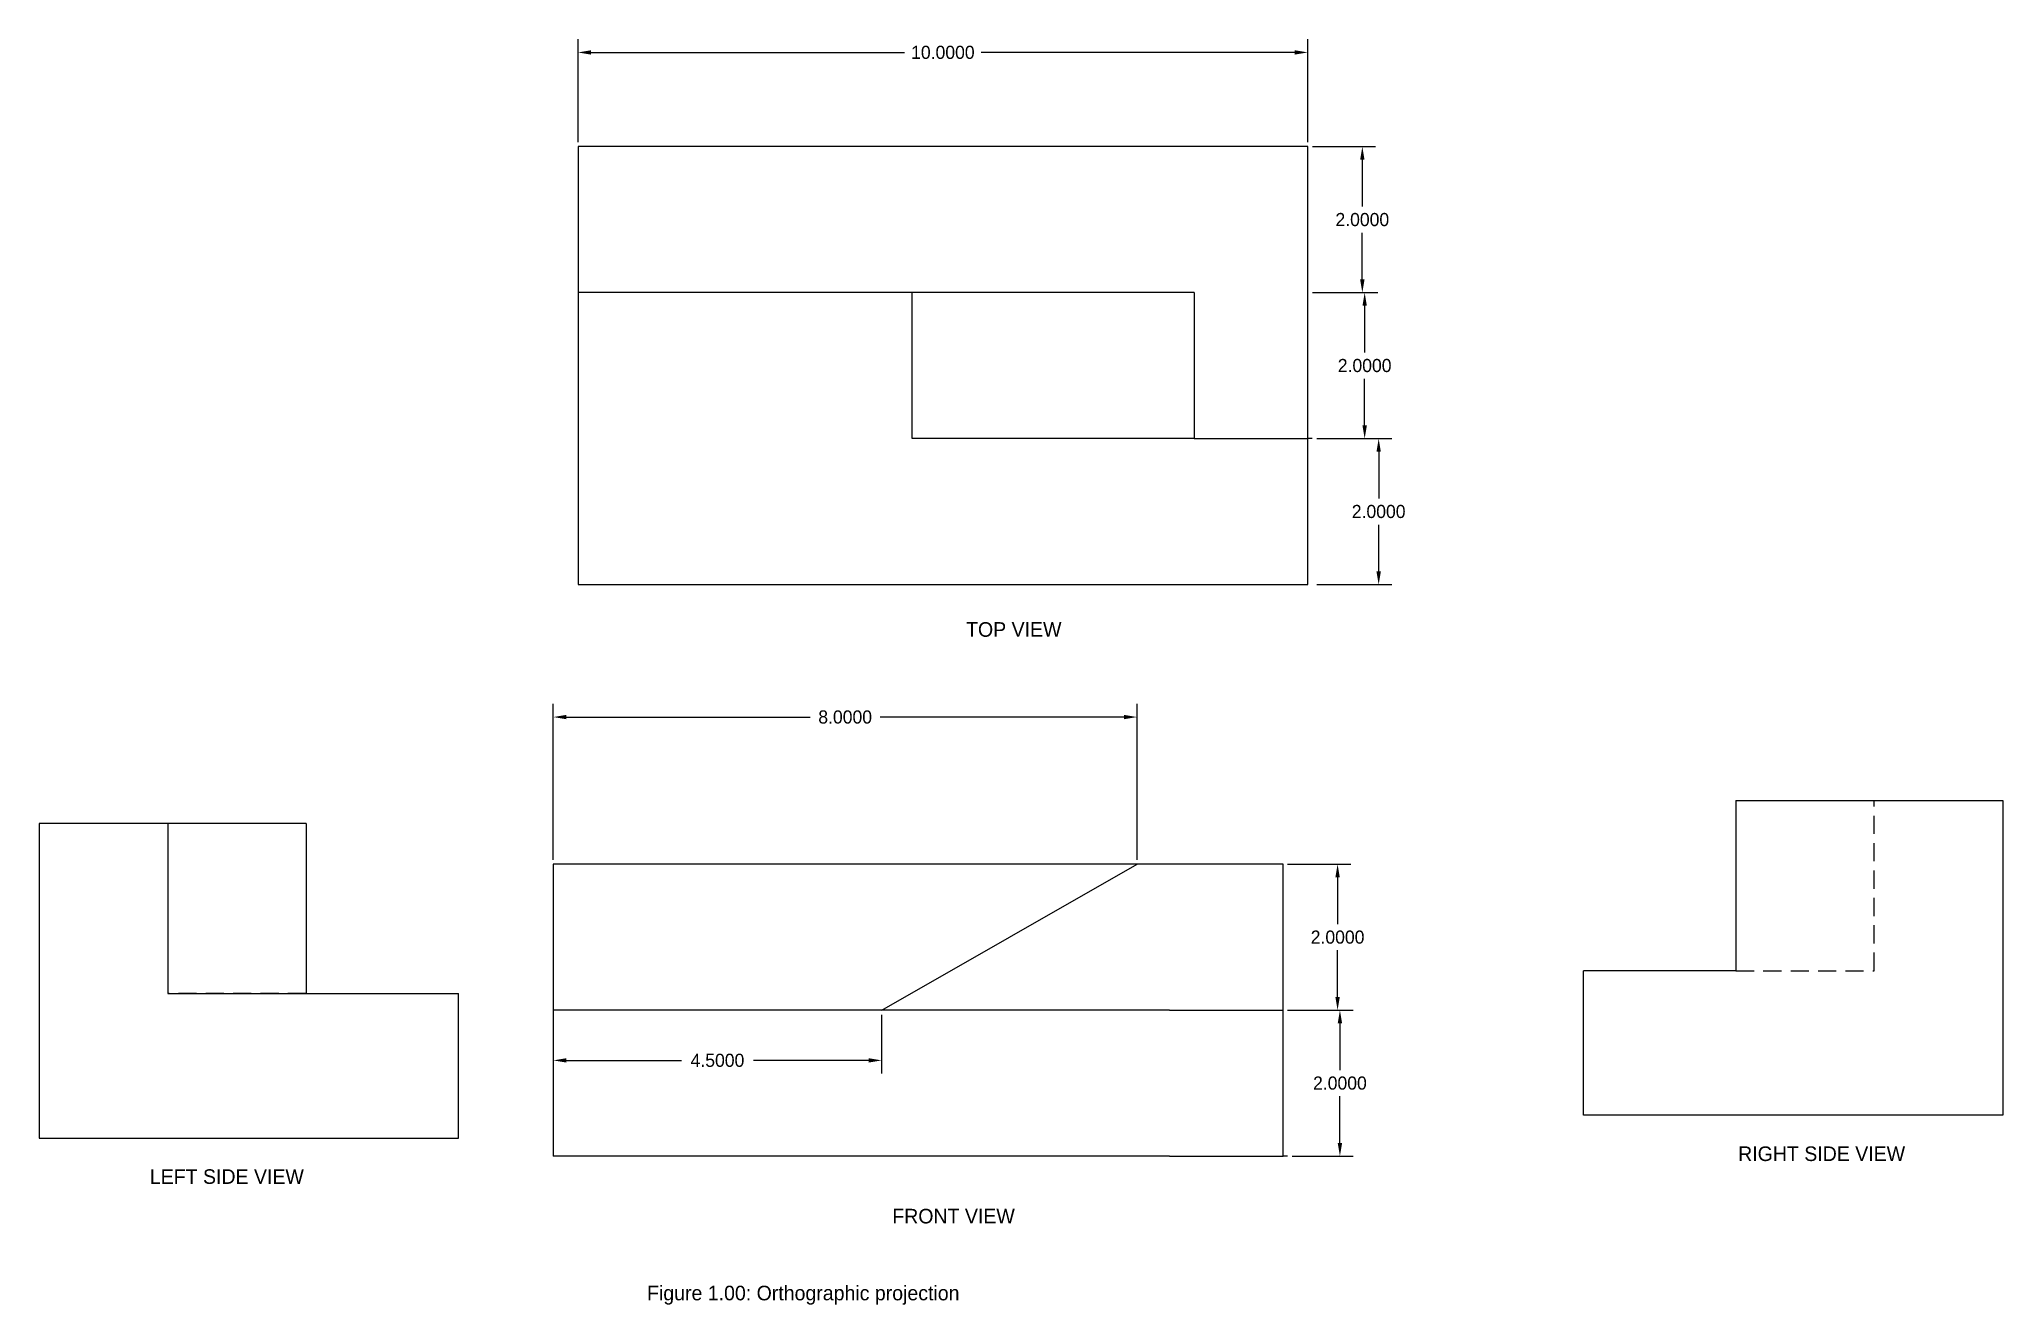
# Model space of a CAD drawing. Header units: inches. Extents: x 31 to 57.9, y 16.2 to 33.5.
import ezdxf

# ---------------------------------------------------------------- set-up
doc = ezdxf.new("R2010")
doc.units = ezdxf.units.IN
doc.header["$MEASUREMENT"] = 0
doc.linetypes.add('HIDDEN', pattern=[0.375, 0.25, -0.125])
doc.dimstyles.get("Standard").update_dxf_attribs({"dimtxt": 0.18, "dimasz": 0.18, "dimexe": 0.18, "dimexo": 0.0625, "dimgap": 0.09, "dimtad": 0, "dimtih": 1, "dimtoh": 1, "dimdec": 4, "dimzin": 0, "dimdsep": 46, "dimtxsty": 'Standard', "dimcen": 0.09, "dimadec": 0, "dimazin": 0, "dimtfac": 1, "dimtdec": 4, "dimtofl": 0, "dimtmove": 0, "dimatfit": 3, "dimfxl": 1, "dimtolj": 1, "dimtzin": 0, "dimarcsym": 0})

# ---------------------------------------------------------------- blocks, each defined once
blk = doc.blocks.new('*D8')
at = {"color": 0, "linetype": 'Continuous', "lineweight": -2}
for p, q in [((38.349, 32.133), (38.349, 33.542)), ((48.349, 32.133), (48.349, 33.542)), ((38.529, 33.362), (42.824, 33.362)), ((48.169, 33.362), (43.874, 33.362))]:
    blk.add_line(p, q, dxfattribs=at)
at = {"color": 0, "linetype": 'Continuous'}
for points in [[(38.529, 33.392), (38.529, 33.332), (38.349, 33.362)], [(48.169, 33.392), (48.169, 33.332), (48.349, 33.362)]]:
    blk.add_solid(points, dxfattribs=at)
at = {"layer": 'Defpoints', "color": 0, "linetype": 'Continuous'}
for p in [(38.349, 33.362), (38.349, 32.071), (48.349, 32.071)]:
    blk.add_point(p, dxfattribs=at)
at = {"color": 0, "linetype": 'Continuous', "insert": (43.349, 33.362), "char_height": 0.18, "attachment_point": 5}
blk.add_mtext('\\A1;10.0000', dxfattribs=at)
blk = doc.blocks.new('*D1')
at = {"color": 0, "linetype": 'Continuous', "lineweight": -2}
for p, q in [((48.412, 32.071), (49.277, 32.071)), ((49.097, 31.891), (49.097, 31.251)), ((49.097, 30.251), (49.097, 30.891)), ((48.412, 30.071), (49.277, 30.071))]:
    blk.add_line(p, q, dxfattribs=at)
at = {"color": 0, "linetype": 'Continuous'}
for points in [[(49.067, 31.891), (49.127, 31.891), (49.097, 32.071)], [(49.067, 30.251), (49.127, 30.251), (49.097, 30.071)]]:
    blk.add_solid(points, dxfattribs=at)
at = {"layer": 'Defpoints', "color": 0, "linetype": 'Continuous'}
for p in [(48.349, 32.071), (48.349, 30.071), (49.097, 30.071)]:
    blk.add_point(p, dxfattribs=at)
at = {"color": 0, "linetype": 'Continuous', "insert": (49.097, 31.071), "char_height": 0.18, "attachment_point": 5}
blk.add_mtext('\\A1;2.0000', dxfattribs=at)
blk = doc.blocks.new('*D2')
at = {"color": 0, "linetype": 'Continuous', "lineweight": -2}
for p, q in [((48.474, 30.071), (49.309, 30.071)), ((49.129, 29.891), (49.129, 29.251)), ((49.129, 28.251), (49.129, 28.891)), ((48.474, 28.071), (49.309, 28.071))]:
    blk.add_line(p, q, dxfattribs=at)
at = {"color": 0, "linetype": 'Continuous'}
for points in [[(49.099, 29.891), (49.159, 29.891), (49.129, 30.071)], [(49.099, 28.251), (49.159, 28.251), (49.129, 28.071)]]:
    blk.add_solid(points, dxfattribs=at)
at = {"layer": 'Defpoints', "color": 0, "linetype": 'Continuous'}
for p in [(48.412, 30.071), (48.412, 28.071), (49.129, 28.071)]:
    blk.add_point(p, dxfattribs=at)
at = {"color": 0, "linetype": 'Continuous', "insert": (49.129, 29.071), "char_height": 0.18, "attachment_point": 5}
blk.add_mtext('\\A1;2.0000', dxfattribs=at)
blk = doc.blocks.new('*D3')
at = {"color": 0, "linetype": 'Continuous', "lineweight": -2}
for p, q in [((48.474, 28.071), (49.501, 28.071)), ((49.321, 27.891), (49.321, 27.251)), ((49.321, 26.251), (49.321, 26.891)), ((48.474, 26.071), (49.501, 26.071))]:
    blk.add_line(p, q, dxfattribs=at)
at = {"color": 0, "linetype": 'Continuous'}
for points in [[(49.291, 27.891), (49.351, 27.891), (49.321, 28.071)], [(49.291, 26.251), (49.351, 26.251), (49.321, 26.071)]]:
    blk.add_solid(points, dxfattribs=at)
at = {"layer": 'Defpoints', "color": 0, "linetype": 'Continuous'}
for p in [(48.412, 28.071), (48.412, 26.071), (49.321, 26.071)]:
    blk.add_point(p, dxfattribs=at)
at = {"color": 0, "linetype": 'Continuous', "insert": (49.321, 27.071), "char_height": 0.18, "attachment_point": 5}
blk.add_mtext('\\A1;2.0000', dxfattribs=at)
blk = doc.blocks.new('*D4')
at = {"color": 0, "linetype": 'Continuous', "lineweight": -2}
for p, q in [((48.073, 22.239), (48.938, 22.239)), ((48.758, 22.059), (48.758, 21.419)), ((48.758, 20.419), (48.758, 21.059)), ((48.073, 20.239), (48.938, 20.239))]:
    blk.add_line(p, q, dxfattribs=at)
at = {"color": 0, "linetype": 'Continuous'}
for points in [[(48.728, 22.059), (48.788, 22.059), (48.758, 22.239)], [(48.728, 20.419), (48.788, 20.419), (48.758, 20.239)]]:
    blk.add_solid(points, dxfattribs=at)
at = {"layer": 'Defpoints', "color": 0, "linetype": 'Continuous'}
for p in [(48.01, 22.239), (48.01, 20.239), (48.758, 20.239)]:
    blk.add_point(p, dxfattribs=at)
at = {"color": 0, "linetype": 'Continuous', "insert": (48.758, 21.239), "char_height": 0.18, "attachment_point": 5}
blk.add_mtext('\\A1;2.0000', dxfattribs=at)
blk = doc.blocks.new('*D5')
at = {"color": 0, "linetype": 'Continuous', "lineweight": -2}
for p, q in [((48.135, 20.239), (48.97, 20.239)), ((48.79, 20.059), (48.79, 19.419)), ((48.79, 18.419), (48.79, 19.059)), ((48.135, 18.239), (48.97, 18.239))]:
    blk.add_line(p, q, dxfattribs=at)
at = {"color": 0, "linetype": 'Continuous'}
for points in [[(48.76, 20.059), (48.82, 20.059), (48.79, 20.239)], [(48.76, 18.419), (48.82, 18.419), (48.79, 18.239)]]:
    blk.add_solid(points, dxfattribs=at)
at = {"layer": 'Defpoints', "color": 0, "linetype": 'Continuous'}
for p in [(48.073, 20.239), (48.073, 18.239), (48.79, 18.239)]:
    blk.add_point(p, dxfattribs=at)
at = {"color": 0, "linetype": 'Continuous', "insert": (48.79, 19.239), "char_height": 0.18, "attachment_point": 5}
blk.add_mtext('\\A1;2.0000', dxfattribs=at)
blk = doc.blocks.new('*D6')
at = {"color": 0, "linetype": 'Continuous', "lineweight": -2}
for p, q in [((48.073, 22.239), (48.938, 22.239)), ((48.758, 22.059), (48.758, 21.419)), ((48.758, 20.419), (48.758, 21.059)), ((48.073, 20.239), (48.938, 20.239))]:
    blk.add_line(p, q, dxfattribs=at)
at = {"color": 0, "linetype": 'Continuous'}
for points in [[(48.728, 22.059), (48.788, 22.059), (48.758, 22.239)], [(48.728, 20.419), (48.788, 20.419), (48.758, 20.239)]]:
    blk.add_solid(points, dxfattribs=at)
at = {"layer": 'Defpoints', "color": 0, "linetype": 'Continuous'}
for p in [(48.01, 22.239), (48.01, 20.239), (48.758, 20.239)]:
    blk.add_point(p, dxfattribs=at)
at = {"color": 0, "linetype": 'Continuous', "insert": (48.758, 21.239), "char_height": 0.18, "attachment_point": 5}
blk.add_mtext('\\A1;2.0000', dxfattribs=at)
blk = doc.blocks.new('*D7')
at = {"color": 0, "linetype": 'Continuous', "lineweight": -2}
for p, q in [((48.135, 20.239), (48.97, 20.239)), ((48.79, 20.059), (48.79, 19.419)), ((48.79, 18.419), (48.79, 19.059)), ((48.135, 18.239), (48.97, 18.239))]:
    blk.add_line(p, q, dxfattribs=at)
at = {"color": 0, "linetype": 'Continuous'}
for points in [[(48.76, 20.059), (48.82, 20.059), (48.79, 20.239)], [(48.76, 18.419), (48.82, 18.419), (48.79, 18.239)]]:
    blk.add_solid(points, dxfattribs=at)
at = {"layer": 'Defpoints', "color": 0, "linetype": 'Continuous'}
for p in [(48.073, 20.239), (48.073, 18.239), (48.79, 18.239)]:
    blk.add_point(p, dxfattribs=at)
at = {"color": 0, "linetype": 'Continuous', "insert": (48.79, 19.239), "char_height": 0.18, "attachment_point": 5}
blk.add_mtext('\\A1;2.0000', dxfattribs=at)
blk = doc.blocks.new('*D9')
at = {"color": 0, "linetype": 'Continuous', "lineweight": -2}
for p, q in [((38.01, 22.301), (38.01, 24.435)), ((38.19, 24.255), (41.53, 24.255)), ((45.83, 24.255), (42.49, 24.255)), ((46.01, 22.301), (46.01, 24.435))]:
    blk.add_line(p, q, dxfattribs=at)
at = {"color": 0, "linetype": 'Continuous'}
for points in [[(38.19, 24.285), (38.19, 24.225), (38.01, 24.255)], [(45.83, 24.285), (45.83, 24.225), (46.01, 24.255)]]:
    blk.add_solid(points, dxfattribs=at)
at = {"layer": 'Defpoints', "color": 0, "linetype": 'Continuous'}
for p in [(46.01, 24.255), (38.01, 22.239), (46.01, 22.239)]:
    blk.add_point(p, dxfattribs=at)
at = {"color": 0, "linetype": 'Continuous', "insert": (42.01, 24.255), "char_height": 0.18, "attachment_point": 5}
blk.add_mtext('\\A1;8.0000', dxfattribs=at)
blk = doc.blocks.new('*D10')
at = {"color": 0, "linetype": 'Continuous', "lineweight": -2}
for p, q in [((38.01, 20.176), (38.01, 19.371)), ((42.51, 20.176), (42.51, 19.371)), ((38.19, 19.551), (39.765, 19.551)), ((42.33, 19.551), (40.755, 19.551))]:
    blk.add_line(p, q, dxfattribs=at)
at = {"color": 0, "linetype": 'Continuous'}
for points in [[(38.19, 19.581), (38.19, 19.521), (38.01, 19.551)], [(42.33, 19.581), (42.33, 19.521), (42.51, 19.551)]]:
    blk.add_solid(points, dxfattribs=at)
at = {"layer": 'Defpoints', "color": 0, "linetype": 'Continuous'}
for p in [(38.01, 20.239), (42.51, 20.239), (42.51, 19.551)]:
    blk.add_point(p, dxfattribs=at)
at = {"color": 0, "linetype": 'Continuous', "insert": (40.26, 19.551), "char_height": 0.18, "attachment_point": 5}
blk.add_mtext('\\A1;4.5000', dxfattribs=at)

msp = doc.modelspace()

# ---------------------------------------------------------------- linework, layer by layer
at = {"linetype": 'Continuous'}
for p, q in [((48.34941, 32.07088), (38.34941, 32.07088)), ((38.34941, 32.07088), (38.34941, 26.07088)), ((48.34941, 26.07088), (48.34941, 32.07088)), ((46.79423, 30.07088), (38.34941, 30.07088)), ((42.92951, 28.07088), (42.92951, 30.07088)), ((46.79423, 30.07088), (46.79423, 28.07088)), ((46.79423, 28.07088), (42.92951, 28.07088)), ((46.79423, 28.07088), (48.34941, 28.07088)), ((48.41191, 28.07088), (48.34941, 28.07088)), ((38.34941, 26.07088), (48.34941, 26.07088)), ((54.21696, 23.11089), (57.87296, 23.11089)), ((54.21696, 23.11089), (54.21696, 20.77877)), ((57.87296, 23.11089), (57.87296, 18.80001)), ((34.62216, 22.79781), (30.96617, 22.79781)), ((30.96617, 22.79781), (30.96617, 18.48692)), ((32.72992, 22.79781), (32.72992, 20.46569)), ((34.62216, 22.79781), (34.62216, 20.46569)), ((48.01033, 22.23893), (38.01033, 22.23893)), ((38.01033, 22.23893), (38.01033, 18.23893)), ((48.01033, 22.23893), (38.01033, 22.23893)), ((38.01033, 22.23893), (38.01033, 18.23893)), ((42.51033, 20.23893), (46.01033, 22.23893)), ((46.01033, 22.23893), (46.01033, 22.23893)), ((48.01033, 18.23893), (48.01033, 22.23893)), ((48.01033, 18.23893), (48.01033, 22.23893)), ((52.1302, 18.80001), (52.1302, 20.77877)), ((54.21696, 20.77877), (52.1302, 20.77877)), ((32.72992, 20.46569), (34.62216, 20.46569)), ((34.62216, 20.46569), (36.70893, 20.46569)), ((36.70893, 18.48692), (36.70893, 20.46569)), ((46.45514, 20.23893), (38.01033, 20.23893)), ((46.45514, 20.23893), (38.01033, 20.23893)), ((46.45514, 20.23893), (48.01033, 20.23893)), ((57.87296, 18.80001), (52.1302, 18.80001)), ((30.96617, 18.48692), (36.70893, 18.48692)), ((42.59042, 18.23893), (38.01033, 18.23893)), ((46.45514, 18.23893), (42.59042, 18.23893)), ((46.45514, 18.23893), (42.59042, 18.23893)), ((46.45514, 18.23893), (48.01033, 18.23893)), ((46.45514, 18.23893), (48.01033, 18.23893)), ((48.07283, 18.23893), (48.01033, 18.23893)), ((48.07283, 18.23893), (48.01033, 18.23893))]:
    msp.add_line(p, q, dxfattribs=at)
at = {"linetype": 'HIDDEN'}
for p, q in [((56.10921, 20.77877), (56.10921, 23.11089)), ((54.21696, 20.77877), (56.10921, 20.77877)), ((34.62216, 20.46569), (32.72992, 20.46569))]:
    msp.add_line(p, q, dxfattribs=at)

# ---------------------------------------------------------------- texts
at = {"linetype": 'Continuous', "char_height": 0.2, "attachment_point": 1}
for s, insert, width in [('TOP VIEW', (43.66673, 25.55546), 2.1345744), ('FRONT VIEW', (42.6557, 17.51692), 2.1345744), ('\\pl0.8642;Figure 1.00: Orthographic projection', (38.43096, 16.46329), 5.9667989)]:
    msp.add_mtext(s, dxfattribs=dict(at, insert=insert, width=width))
at = {"linetype": 'Continuous', "char_height": 0.2}
for s, insert, attachment_point in [('RIGHT SIDE VIEW', (54.24707, 18.37201), 1), ('LEFT SIDE VIEW', (34.59206, 18.05892), 3)]:
    msp.add_mtext(s, dxfattribs=dict(at, insert=insert, attachment_point=attachment_point))

# ---------------------------------------------------------------- dimensions: what is measured, and where the dimension line sits
at = {"linetype": 'Continuous'}
for p1, p2, distance, picture, middle in [((48.34941, 32.07088), (38.34941, 32.07088), -1.29131, '*D8', (43.34941, 33.3622)), ((48.34941, 32.07088), (48.34941, 30.07088), 0.7476, '*D1', (49.09701, 31.07088)), ((48.41191, 30.07088), (48.41191, 28.07088), 0.71714, '*D2', (49.12906, 29.07088)), ((48.41191, 28.07088), (48.41191, 26.07088), 0.90941, '*D3', (49.32132, 27.07088)), ((38.01033, 22.23893), (46.01033, 22.23893), 2.01627, '*D9', (42.01033, 24.2552)), ((48.01033, 22.23893), (48.01033, 20.23893), 0.7476, '*D4', (48.75793, 21.23893)), ((48.01033, 22.23893), (48.01033, 20.23893), 0.7476, '*D6', (48.75793, 21.23893)), ((38.01033, 20.23893), (42.51033, 20.23893), -0.68828, '*D10', (40.26033, 19.55066)), ((48.07283, 20.23893), (48.07283, 18.23893), 0.71714, '*D5', (48.78997, 19.23893)), ((48.07283, 20.23893), (48.07283, 18.23893), 0.71714, '*D7', (48.78997, 19.23893))]:
    dim = msp.add_aligned_dim(p1=p1, p2=p2, distance=distance, dimstyle='Standard', dxfattribs=at)
    dim.commit()
    dim.dimension.update_dxf_attribs({"geometry": picture, "text_midpoint": middle})

doc.saveas('drawing.dxf')
